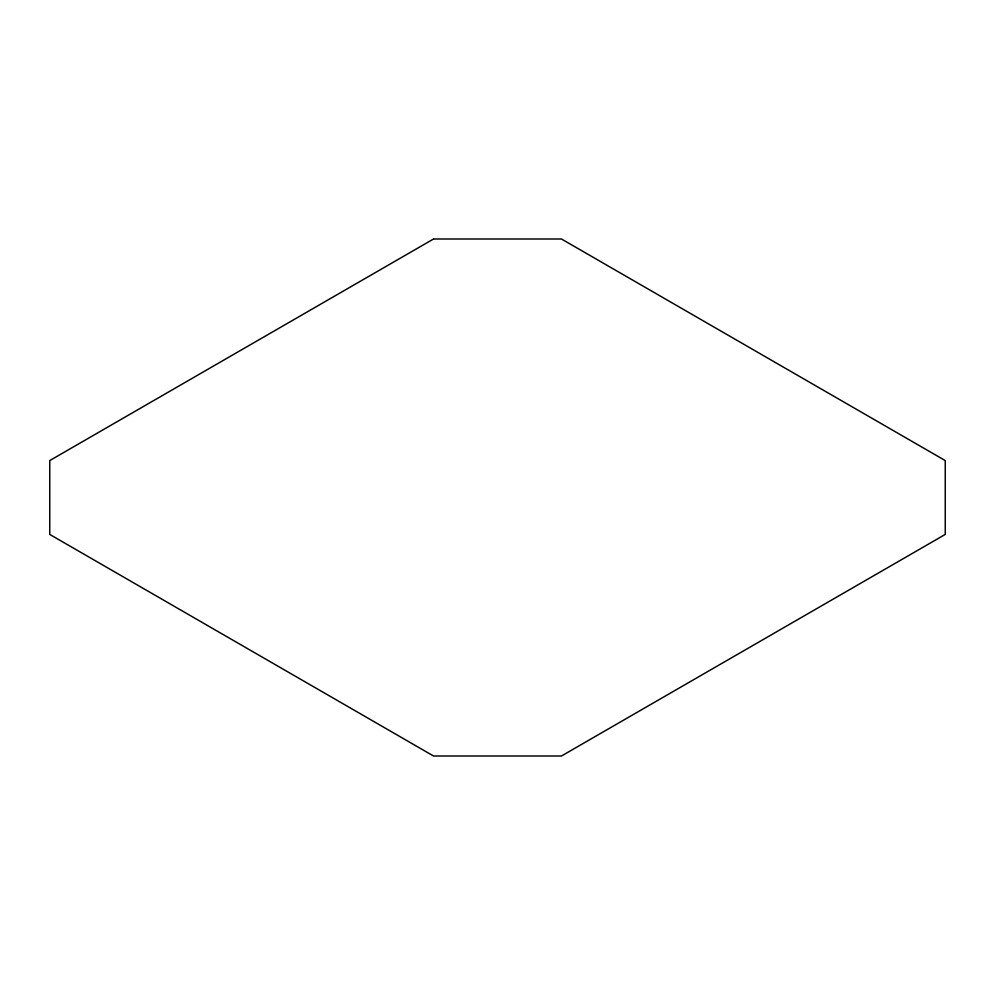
<?xml version="1.0" encoding="UTF-8"?>
<svg xmlns="http://www.w3.org/2000/svg" width="995" height="995" viewBox="0 0 995 995"><rect width="100%" height="100%" fill="white"/><g stroke="black" fill="none" stroke-linecap="round" stroke-linejoin="round"><path stroke-width="1.49" d="M433.534 238.999L49.75 460.573L49.75 534.427L433.534 756.001L561.466 756.001L945.25 534.427L945.25 460.573L561.466 238.999L433.534 238.999"/></g></svg>
